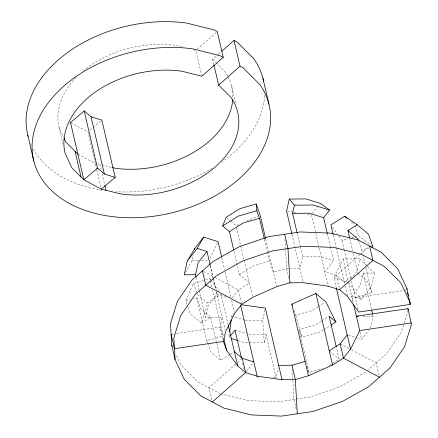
<?xml version="1.0" encoding="UTF-8"?>
<svg xmlns="http://www.w3.org/2000/svg" width="438" height="438" viewBox="0 0 438 438"><rect width="100%" height="100%" fill="white"/><g stroke="black" fill="none" stroke-linecap="round" stroke-linejoin="round"><path stroke-width="0.33" stroke-dasharray="2.19 1.64" d="M229.397 334.468L228.992 337.786L229.791 336.773M231.417 317.857L231.658 315.864L233.339 313.728M185.471 272.496L192.194 260.386L193.448 254.681M222.838 338.837L220.111 327.126L222.225 317.484L205.521 317.638L208.159 305.593L216.974 294.402L216.049 290.438M238.135 340.627L245.324 342.861L264.245 342.691L262.707 320.178L265.214 308.741M264.245 342.691L266.041 334.495L249.375 334.648M273.367 377.457L276.033 377.43L278.119 367.898M300.26 246.402L302.565 256.307L299.92 268.385L286.578 268.51L273.443 272.31L269.496 261.212L267.344 251.965M336.357 288.259L333.882 277.604L343.053 259.006L359.757 258.853L357.118 270.898L351.243 278.36M351.632 296.4L361.421 299.439L371.429 286.737L374.424 273.06L363.086 273.164L360.447 285.209L351.632 296.4L353.017 302.346M370.438 328.15L373.077 316.105L372.771 314.785M187.902 307.334L190.136 313.619L201.398 323.167L207.355 302.986L221.037 294.336L228.165 324.958M408.09 310.224L401.219 332.431L386.721 353.575L368.095 369.995M186.785 304.191L185.663 301.048L193.497 283.501L204.885 280.205M209.791 258.431L217.483 242.833M232.228 297.829L238.453 289.929L249.381 283.019L239.438 274.588L233.903 250.81M312.299 213.52L319.455 204.442M246.244 371.512L252.978 362.965M330.389 246.753L333.619 260.626L324.782 271.839L336.296 275.42L344.241 282.154L353.362 276.389M357.238 337.977L361.624 339.34L368.763 330.279M197.385 49.1L217.264 31.569M213.859 64.621L212.627 59.338L217.724 54.843M218.234 54.394L221.294 51.695M235.644 364.192L209.019 387.674L212.348 401.985M237.692 362.385L242.302 358.322M359.85 254.648L336.296 275.42L339.631 289.732M360.365 254.193L368.555 246.972M89.998 130.152L92.577 127.978M93.091 127.54L100.833 121.014M239.438 274.588L253.087 265.965L269.496 261.212M201.398 323.167L210.683 317.298L200.768 308.889L196.826 297.818L193.541 298.765M207.694 343.217L210.76 351.824L220.675 360.239L229.797 354.473M230.372 354.112L234.363 351.588M317.873 306.934L312.185 310.526L295.781 315.278L294.024 310.345M318.442 306.573L324.7 302.62M321.207 321.246L315.519 324.837L299.11 329.59L309.102 372.53L322.226 368.73M321.771 320.884L328.599 316.575M323.288 329.913L320.419 331.73L301.793 337.123L299.11 329.59M323.863 329.551L330.175 325.56M329.491 365.265L332.332 363.463M332.902 363.107L339.16 359.155L336.395 347.263M365.582 372.218L339.242 387.088L309.502 397.173L278.387 401.788L248.012 400.611L221.108 393.899M238.529 224.672L236.06 225.767L231.089 221.551M246.55 221.102L257.654 216.158M205.515 280.024L209.944 278.738L210.738 279.855M338.842 236.044L342.007 240.5L348.336 238.666M352.13 237.566L354.03 237.018M354.66 236.832L358.459 235.737L371.878 245.997M185.663 301.048L190.262 299.718M358.722 241.437L361.788 250.049L369.01 247.957M196.826 297.818L206.818 340.753L223.265 335.99L212.578 290.06M365.938 267.886L371.78 292.989L355.333 297.747L406.957 290.093M171.789 334.293L173.804 333.997M176.487 333.597L220.111 327.126L223.265 335.99M302.565 256.307L319.231 256.159L333.619 260.626M192.194 260.386L198.879 260.325M201.551 260.298L208.904 260.232M363.058 316.198L373.077 316.105M262.707 320.178L246.046 320.331L244.793 319.943M287.273 211.226L293.318 212.069M293.991 212.162L296.006 212.441M307.427 214.029L310.115 214.401M97.608 163.916L101.271 164.776M182.23 47.047L175.649 45.404A88.7 60.718 -13.1 0 0 83.444 70.797M193.322 49.817L195.857 50.452L201.546 74.893M101.934 164.94L112.462 167.573M333.882 277.604L347.049 281.7M216.974 294.402L226.38 297.325M348.456 335.245L356.609 337.78M231.658 315.864L244.169 319.751M234.987 330.175L246.249 333.674M256.241 376.614L259.367 377.583M70.786 122.81L87.934 131.893L95.26 163.385L78.112 154.296M203.648 271.483L214.45 277.205M215.053 277.522L238.453 289.929L241.787 304.24M340.145 343.814L349.146 348.582M351.544 349.858L376.149 362.894L379.483 377.206M220.451 393.735L197.582 381.613L180.965 365.084L175.769 353.937M351.544 222.143L354.024 224.245M357.923 273.504L367.843 281.913L371.78 292.989M226.616 217.757L230.591 221.13M329.715 351.145L339.16 359.155M197.434 294.577L207.355 302.986M359.757 258.853L367.093 265.959M367.581 266.43L374.424 273.06M212.627 59.338L215.688 62.382M216.169 62.858L224.814 71.46A88.7 60.718 -13.1 0 1 227.7 76.07M348.714 282.63L361.421 299.439M332.502 227.13L337.255 233.815M211.132 280.413L218.661 290.996M76.108 77.559A88.7 60.718 -13.1 0 0 59.152 127.644L63.537 137.05M354.955 225.893L358.459 235.737M307.131 366.978L309.102 372.53M193.497 283.501L196.996 293.345M206.818 340.753L207.475 342.598M295.781 315.278L301.793 337.123M361.788 250.049L362.708 254.013M362.867 254.67L365.325 265.242M363.086 273.164L371.544 309.496M349.776 238.491L352.694 251.045M353.313 253.69L357.769 272.847M342.007 240.5L344.022 249.151M344.18 249.819L350.838 278.442M351.457 281.108L358.514 311.413M343.053 259.006L348.161 280.972M348.32 281.639L353.428 303.611M359.932 332.07L361.624 339.34M333.241 234.888L336.028 246.868M336.181 247.536L344.996 285.406M345.149 286.058L347.569 296.466M327.317 233.542L330.236 246.09M311.456 214.593L328.111 286.156M297.188 233.186L300.107 245.74M292.02 234.434L303.255 282.696M288.85 278.267L286.578 268.51L285.521 249.704M231.587 85.99L235.584 103.165M265.702 239.028L268.489 251.007M268.642 251.675L276.778 286.622M264.421 239.411L267.191 251.302M296.214 409.24L293.947 399.478L292.814 379.335M266.041 334.495L276.033 377.43M236.367 227.103L240.55 245.077M240.708 245.74L243.961 259.723M244.114 260.386L252.715 297.331M221.792 257.61L224.579 269.594M225.198 272.255L231.089 297.55M231.702 300.183L234.576 312.546M242.674 363.206L243.599 367.17M243.752 367.832L244.212 369.814M210.207 265.335L213.131 277.889M213.284 278.546L215.896 289.781M210.141 265.559L212.928 277.539M213.087 278.207L215.567 288.861M216.186 291.522L225.105 329.847M209.944 278.738L210.256 280.074M210.41 280.736L211.8 286.731M210.683 317.298L220.675 360.239M196.142 277.342L199.06 289.89M199.219 290.553L205.521 317.638M99.957 164.447L101.189 169.736M102.109 173.7L104.567 184.267M95.413 164.042L96.645 169.331M96.798 169.988L100.948 187.825M59.152 127.644L62.995 144.157M284.957 239.635L285.483 249.036M292.245 369.261L292.776 378.662M264.59 95.347A120.954 82.798 -13.1 0 1 222.214 161.764M212.238 168.274A120.954 82.798 -13.1 0 1 115.993 191.729M102.016 190.256A120.954 82.798 -13.1 0 1 32.992 148.542M31.158 144.825A120.954 82.798 -13.1 0 1 30.605 143.565M228.017 76.666A88.7 60.718 -13.1 0 1 232.792 98.572"/><path stroke-width="0.66" d="M229.72 331.807L231.171 319.85M187.185 261.125L184.19 274.801L195.529 274.697L198.168 262.652L206.982 251.467L197.193 248.423L187.185 261.125L194.833 248.341L203.654 237.15L218.075 241.634L221.639 256.942M194.56 249.605L194.833 248.341M353.586 304.273L359.702 330.57L350.531 349.168L343.474 358.125L332.546 365.035L308.483 375.744L295.349 379.543L282.006 379.669L257.15 376.215L245.63 372.634L237.692 365.9L226.599 350.307L223.446 341.443L225.559 331.796L234.73 313.197L241.787 304.24L252.715 297.331L276.778 286.622L289.912 282.822L303.255 282.696L328.111 286.156L339.631 289.732L347.569 296.466L358.662 312.064L410.291 304.41L406.869 288.472L397.633 268.658L381.016 252.124L358.147 240.008L330.586 233.125L300.211 231.954L269.096 236.569L239.356 246.654L213.016 261.524L191.877 280.167L177.379 301.311L170.508 323.518L171.729 345.27L175.063 359.582L184.299 379.396L200.916 395.93L223.785 408.046L251.341 414.928L281.716 416.1L312.836 411.485L342.576 401.4L368.911 386.53L390.05 367.887L404.548 346.743L411.424 324.536L408.002 308.604L356.373 316.258L358.377 316.236M327.317 233.542L323.627 217.686L329.622 210.076L320.298 203.374L305.91 198.907L289.244 199.06L286.6 211.132L291.867 233.766M297.035 232.529L292.573 213.372L294.369 205.176L289.244 199.06M233.75 250.147L229.446 231.653L222.701 225.931L226.118 217.336L239.767 208.712L256.175 203.96L260.123 215.058L265.543 238.36M197.193 248.423L203.654 237.15M230.591 335.76L234.987 330.175L241.442 357.923M329.217 350.723L340.145 343.814L347.203 334.856M221.803 51.246L234.034 40.455L237.084 42.07L253.701 58.604A120.954 82.798 -13.1 0 1 263.534 81.041M28.147 136.514A120.954 82.798 -13.1 0 1 68.35 51.996A120.954 82.798 -13.1 0 1 186.659 23.072L214.215 29.954L217.264 31.569L223.26 57.329L201.852 76.212L181.644 71.17A88.7 60.718 -13.1 0 0 65.147 153.404L71.92 167.935L83.828 179.777L101.255 189.145L121.091 193.99A88.7 60.718 -13.1 0 0 215.606 166.621A88.7 60.718 -13.1 0 0 230.81 97.225L218.622 85.098L214.012 65.284M218.622 85.098L240.029 66.22L234.034 40.455M212.348 401.985L245.63 372.634L242.302 358.322L234.363 351.588M339.631 289.732L372.913 260.38L369.579 246.068M84.2 110.973L97.521 168.225L83.828 179.777L70.502 122.525L84.2 110.973L91.044 116.782L101.868 120.143L115.189 177.395L101.255 189.145M222.701 225.931L238.195 216.137L256.821 210.744L256.175 203.96M229.446 231.653L243.095 223.024L259.504 218.272L264.267 238.754M371.638 247.196L372.952 246.818L368.478 234.248L357.216 224.699L344.602 216.252L330.914 224.902L333.083 234.22M349.623 237.834L347.931 230.569L357.216 224.699M330.75 325.199L335.913 321.935L325.839 301.902L315.897 293.471L291.828 304.18L308.483 375.744M278.678 365.358L292.02 365.232L305.155 361.432M223.446 341.443L174.45 348.703L171.121 334.391M359.702 330.57L411.331 322.915M294.369 205.176L313.29 205L329.622 210.076M292.573 213.372L309.239 213.218L323.627 217.686M241.168 304.738L265.357 308.106L282.006 379.669M112.462 167.573L115.095 168.23A88.7 60.718 -13.1 0 0 232.748 99.251M97.521 168.225L104.364 174.028L115.189 177.395M230.952 338.399L237.484 340.425M242.302 358.322L253.816 361.897M223.26 57.329L220.21 55.719L192.654 48.837A120.954 82.798 -13.1 0 0 32.576 139.224A120.954 82.798 -13.1 0 0 171.57 212.884A120.954 82.798 -13.1 0 0 259.696 84.364L243.079 67.835L240.029 66.22M241.787 304.24L205.778 285.16L202.449 270.848M379.483 377.206L343.474 358.125L340.145 343.814M344.602 216.252L347.082 218.354M347.931 230.569L357.851 238.978L358.284 240.205M335.913 321.935L329.168 316.214L336.236 346.6M70.502 122.525L70.786 122.81M78.112 154.296L65.924 142.175L64.085 138.227M410.198 302.784L400.962 282.97L384.345 266.441L361.476 254.319L333.915 247.443L303.545 246.266L272.425 250.881L242.685 260.966L216.35 275.836L195.211 294.478L180.713 315.623L173.837 337.829L175.063 359.582M171.729 345.27L172.309 346.507M291.828 304.18L292.272 305.412M256.821 210.744L259.504 218.272M407.564 292.699L408.172 295.3M409.382 300.506L410.291 304.41M371.698 310.159L372.618 314.123M336.357 288.259L350.531 349.168M315.897 293.471L332.546 365.035M262.937 78.418L268.932 104.184M284.656 234.259L287.985 248.576L289.912 282.822M292.02 365.232L295.349 379.543L297.276 413.795M240.648 305.313L257.15 376.215M228.318 325.626L237.692 365.9M206.982 251.467L210.054 264.678M223.873 338.596L226.599 350.307M195.529 274.697L195.989 276.679M91.044 116.782L104.364 174.028M104.874 185.586L105.952 190.212M75.051 151.252L81.046 177.018M27.802 135.216L33.797 160.976M406.869 288.472L406.929 289.556M408.002 308.604L408.09 310.224"/></g></svg>
